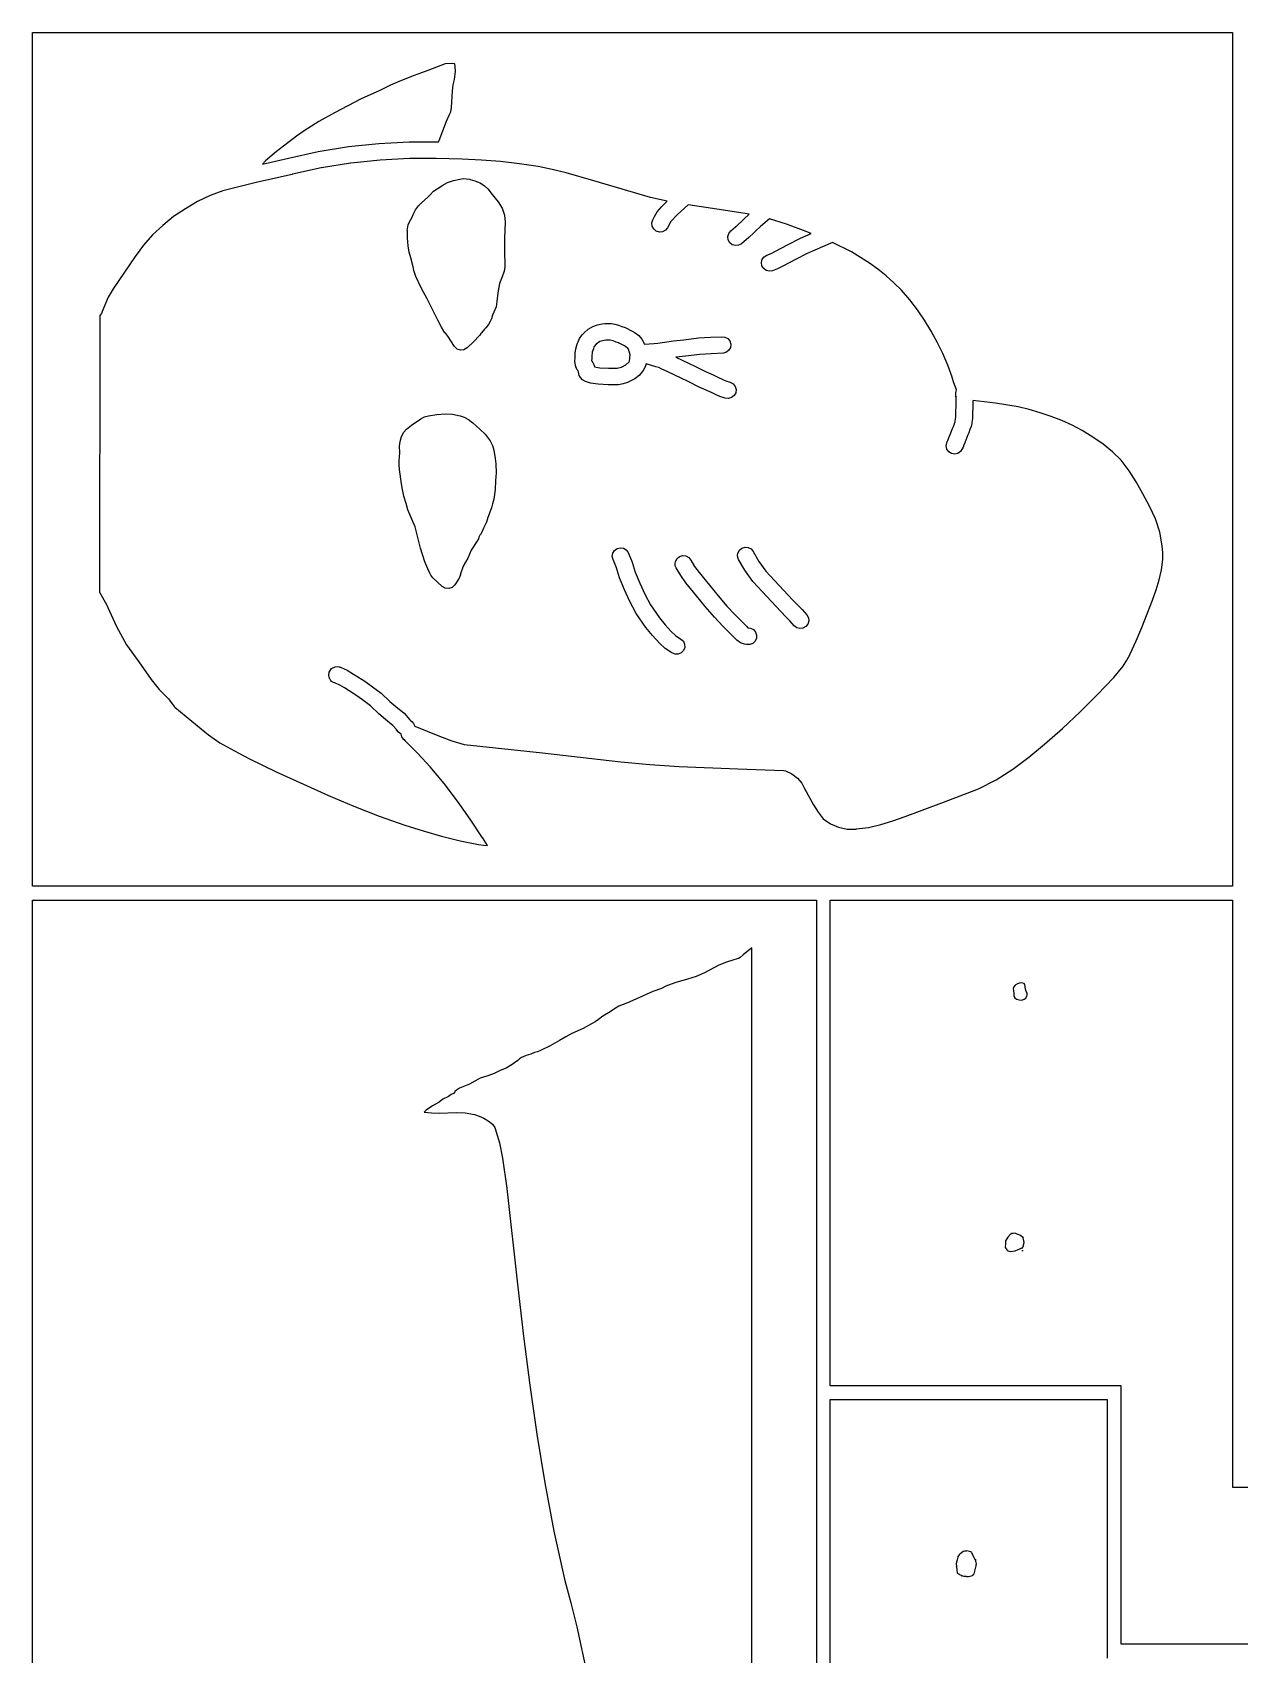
# Model space of a CAD drawing. Extents: x 2 to 598, y 728 to 3498.
# Drawn here: x 2 to 350, y 2220 to 2687.4 of the extents above; entities that cross this region are included whole.
import ezdxf

# ---------------------------------------------------------------- set-up
doc = ezdxf.new("R2010")
doc.units = 0

msp = doc.modelspace()

# ---------------------------------------------------------------- linework, layer by layer
at = {"layer": 'Calque 1'}
for p, q in [((120.96101, 2678.36201), (116.0176, 2676.46859)), ((123.09631, 2678.46691), (120.96101, 2678.36201)), ((123.70611, 2678.33512), (123.09631, 2678.46691)), ((123.77531, 2678.222519), (123.70611, 2678.33512)), ((108.8403, 2673.72973), (107.242, 2673.08893)), ((112.0608, 2675.03817), (108.8403, 2673.72973)), ((114.1196, 2675.79782), (112.0608, 2675.03817)), ((116.0176, 2676.46859), (114.1196, 2675.79782)), ((123.305455, 2672.324806), (123.65131, 2673.86357)), ((123.65131, 2673.86357), (123.928773, 2676.11742)), ((123.91381, 2677.576), (123.77531, 2678.222519)), ((123.928773, 2676.11742), (123.91381, 2677.576)), ((102.1079, 2670.70976), (96.75061, 2668.24376)), ((103.6861, 2671.44615), (102.1079, 2670.70976)), ((105.193, 2672.18408), (103.6861, 2671.44615)), ((107.242, 2673.08893), (105.193, 2672.18408)), ((122.77281, 2665.75761), (123.111823, 2670.622833)), ((123.111823, 2670.622833), (123.305455, 2672.324806)), ((89.04051, 2664.28947), (84.560747, 2661.773231)), ((96.75061, 2668.24376), (89.04051, 2664.28947)), ((122.206298, 2663.738436), (122.61261, 2664.49619)), ((122.61261, 2664.49619), (122.77281, 2665.75761)), ((84.560747, 2661.773231), (80.29841, 2659.07223)), ((119.20921, 2656.22795), (121.40961, 2661.84)), ((121.40961, 2661.84), (122.206298, 2663.738436)), ((74.79851, 2654.93862), (72.37221, 2653.13304)), ((78.16781, 2657.54622), (74.79851, 2654.93862)), ((80.29841, 2659.07223), (78.16781, 2657.54622)), ((93.091925, 2654.497803), (101.854384, 2655.425569)), ((101.854384, 2655.425569), (110.6532, 2655.87924)), ((110.6532, 2655.87924), (110.6712, 2655.87924)), ((110.6712, 2655.87924), (119.06091, 2655.86674)), ((119.06091, 2655.86674), (119.20921, 2656.22795)), ((68.3673, 2649.5), (75.8154, 2651.22341)), ((69.21071, 2650.42881), (68.36731, 2649.49968)), ((72.37221, 2653.13304), (69.21071, 2650.42881)), ((75.7804, 2651.21441), (84.391903, 2653.094547)), ((75.8154, 2651.22341), (75.7804, 2651.21441)), ((84.391903, 2653.094547), (93.091925, 2654.497803)), ((102.2109, 2650.62379), (93.7767, 2649.73082)), ((102.2809, 2650.62979), (102.2109, 2650.62379)), ((110.7486, 2651.06644), (102.2809, 2650.62979)), ((110.7826, 2651.06844), (110.7486, 2651.06644)), ((110.8126, 2651.06844), (110.7826, 2651.06844)), ((118.355838, 2651.09304), (110.8126, 2651.06844)), ((125.899, 2650.91496), (118.355838, 2651.09304)), ((131.420908, 2650.637761), (125.899, 2650.91496)), ((136.914888, 2650.210253), (131.420908, 2650.637761)), ((76.8483, 2646.51751), (66.842838, 2644.223176)), ((68.36731, 2649.49968), (68.3673, 2649.5)), ((76.9203, 2646.53401), (76.8483, 2646.51751)), ((76.9563, 2646.54301), (76.9203, 2646.53401)), ((76.9833, 2646.54901), (76.9563, 2646.54301)), ((85.2697, 2648.35821), (76.9833, 2646.54901)), ((85.3417, 2648.37151), (85.2697, 2648.35821)), ((93.7117, 2649.72182), (85.3417, 2648.37151)), ((93.7767, 2649.73082), (93.7117, 2649.72182)), ((142.369323, 2649.589915), (136.914888, 2650.210253)), ((147.7726, 2648.73423), (142.369323, 2649.589915)), ((151.818319, 2647.898593), (147.7726, 2648.73423)), ((155.847331, 2646.918272), (151.818319, 2647.898593)), ((163.889625, 2644.657159), (155.847331, 2646.918272)), ((56.9306, 2641.80978), (53.196798, 2640.434337)), ((66.842838, 2644.223176), (56.9306, 2641.80978)), ((116.561071, 2640.558357), (117.66461, 2641.6653)), ((117.66461, 2641.6653), (117.665, 2641.66)), ((117.665, 2641.66), (118.63865, 2642.358385)), ((118.63865, 2642.358385), (119.1248, 2642.62738)), ((119.1248, 2642.62738), (120.0824, 2643.34828)), ((120.0824, 2643.34828), (121.671763, 2644.141294)), ((121.671763, 2644.141294), (123.4238, 2644.71149)), ((123.4238, 2644.71149), (125.21895, 2645.16886)), ((125.21895, 2645.16886), (126.145962, 2645.280343)), ((126.145962, 2645.280343), (127.1569, 2645.25876)), ((127.1569, 2645.25876), (128.080262, 2645.085019)), ((128.080262, 2645.085019), (128.191, 2645.00658)), ((128.191, 2645.00658), (129.545362, 2644.656564)), ((129.545362, 2644.656564), (131.0357, 2644.05211)), ((131.0357, 2644.05211), (132.297841, 2643.229059)), ((132.297841, 2643.229059), (133.25835, 2642.319736)), ((133.25835, 2642.319736), (134.5549, 2640.735)), ((171.968256, 2642.218046), (163.889625, 2644.657159)), ((180.152, 2639.86809), (171.968256, 2642.218046)), ((46.08657, 2636.631042), (42.7072, 2634.33014)), ((49.582612, 2638.686933), (46.08657, 2636.631042)), ((53.196798, 2640.434337), (49.582612, 2638.686933)), ((111.75445, 2634.94958), (112.438, 2636.25323)), ((112.438, 2636.25323), (113.339984, 2637.443248)), ((113.339984, 2637.443248), (114.28095, 2638.397231)), ((114.28095, 2638.397231), (115.9355, 2639.83957)), ((115.9355, 2639.83957), (116.561071, 2640.558357)), ((134.5549, 2640.735), (136.2493, 2638.641431)), ((136.2493, 2638.641431), (137.4199, 2636.72955)), ((137.4199, 2636.72955), (138.083388, 2634.749219)), ((180.18, 2639.86109), (180.152, 2639.86809)), ((185.0225, 2638.81207), (180.18, 2639.86109)), ((182.1426, 2635.69082), (183.494462, 2637.303323)), ((183.494462, 2637.303323), (185.0225, 2638.81207)), ((190.0584, 2636.88453), (187.8752, 2634.841265)), ((191.046, 2637.72531), (190.0584, 2636.88453)), ((199.313412, 2636.510873), (191.046, 2637.72531)), ((207.4537, 2635.24896), (199.313412, 2636.510873)), ((39.563973, 2631.822601), (36.650087, 2629.066825)), ((42.7072, 2634.32814), (39.563973, 2631.822601)), ((42.7072, 2634.33014), (42.7072, 2634.32814)), ((110.109, 2630.8613), (110.349484, 2631.96381)), ((110.349484, 2631.96381), (110.7083, 2632.869549)), ((110.7083, 2632.869549), (111.451, 2634.2084)), ((111.451, 2634.2084), (111.75445, 2634.94958)), ((138.083388, 2634.749219), (138.2896, 2632.73807)), ((138.2896, 2632.73807), (138.1102, 2628.023459)), ((180.609562, 2632.537546), (180.8889, 2633.43151)), ((180.6936, 2631.60474), (180.609562, 2632.537546)), ((181.12785, 2630.77515), (180.6936, 2631.60474)), ((180.8889, 2633.43151), (181.364738, 2634.39549)), ((181.364738, 2634.39549), (182.1426, 2635.69082)), ((186.0421, 2632.89148), (185.1027, 2631.13243)), ((187.8752, 2634.841265), (186.0421, 2632.89148)), ((203.3024, 2630.2081), (205.3633, 2631.94442)), ((205.3633, 2631.94442), (206.5291, 2633.0007)), ((206.5291, 2633.0007), (206.6645, 2633.19655)), ((206.6645, 2633.19655), (207.0686, 2633.61203)), ((207.0686, 2633.61203), (208.6422, 2635.0135)), ((207.4857, 2635.24396), (207.4537, 2635.24896)), ((208.6422, 2635.0135), (207.4857, 2635.24396)), ((214.4687, 2633.66149), (211.8834, 2631.47455)), ((219.398675, 2632.133541), (214.4687, 2633.66149)), ((224.2805, 2630.34127), (219.398675, 2632.133541)), ((36.650087, 2629.066825), (34.001233, 2626.072631)), ((110.06919, 2630.41421), (110.0733, 2630.4158)), ((110.07919, 2630.12069), (110.06919, 2630.41421)), ((110.073, 2630.42), (110.109, 2630.8613)), ((110.0733, 2630.4158), (110.073, 2630.42)), ((110.09319, 2629.41015), (110.07919, 2630.12069)), ((110.14319, 2628.26706), (110.09319, 2629.41015)), ((110.31109, 2625.95867), (110.14319, 2628.26706)), ((138.1102, 2628.023459), (138.049863, 2624.612525)), ((181.8465, 2630.17485), (181.12785, 2630.77515)), ((182.756906, 2629.893095), (181.8465, 2630.17485)), ((183.6729, 2629.979311), (182.756906, 2629.893095)), ((184.489744, 2630.402692), (183.6729, 2629.979311)), ((185.1027, 2631.13243), (184.489744, 2630.402692)), ((202.4586, 2628.57719), (202.718388, 2629.476529)), ((202.5627, 2627.646444), (202.4586, 2628.57719)), ((203.0151, 2626.82639), (202.5627, 2627.646444)), ((202.718388, 2629.476529), (203.3024, 2630.2081)), ((208.5419, 2628.34774), (206.3968, 2626.53908)), ((209.9661, 2629.64431), (208.5419, 2628.34774)), ((210.4095, 2630.15902), (209.9661, 2629.64431)), ((211.8834, 2631.47455), (210.4095, 2630.16402)), ((210.4095, 2630.16402), (210.4095, 2630.15902)), ((219.696825, 2626.254594), (223.3772, 2628.09077)), ((223.3772, 2628.09077), (226.4892, 2629.42867)), ((226.4892, 2629.42867), (224.2805, 2630.34127)), ((232.6015, 2626.88878), (229.7794, 2625.61186)), ((238.080148, 2624.168084), (232.6015, 2626.88878)), ((31.6261, 2622.81254), (25.2942, 2613.56454)), ((31.6531, 2622.85184), (31.6261, 2622.81254)), ((34.001233, 2626.072631), (31.6531, 2622.85184)), ((110.637415, 2624.083081), (110.31109, 2625.95867)), ((111.04129, 2622.48758), (110.637415, 2624.083081)), ((111.73579, 2619.91564), (111.04129, 2622.48758)), ((138.049863, 2624.612525), (138.1888, 2620.03707)), ((203.761544, 2626.233952), (203.0151, 2626.82639)), ((204.646475, 2625.982423), (203.761544, 2626.233952)), ((205.561144, 2626.081049), (204.646475, 2625.982423)), ((206.3968, 2626.53908), (205.561144, 2626.081049)), ((212.391638, 2622.03264), (212.931958, 2622.777189)), ((212.931958, 2622.777189), (213.7448, 2623.27453)), ((213.7448, 2623.27453), (214.920075, 2623.702076)), ((214.920075, 2623.702076), (216.2407, 2624.3897)), ((216.2407, 2624.3897), (219.696825, 2626.254594)), ((225.3441, 2623.71275), (221.964362, 2622.020306)), ((229.7794, 2625.61186), (225.3441, 2623.71275)), ((243.277838, 2620.97329), (238.080148, 2624.168084)), ((111.95029, 2618.81906), (111.73579, 2619.91564)), ((112.50889, 2617.05689), (111.95029, 2618.81906)), ((137.9066, 2618.33693), (137.4142, 2616.96181)), ((138.120937, 2619.006737), (137.9066, 2618.33693)), ((138.1888, 2620.03707), (138.120937, 2619.006737)), ((212.169898, 2621.139831), (212.391638, 2622.03264)), ((212.3128, 2620.19771), (212.169898, 2621.139831)), ((212.81018, 2619.384736), (212.3128, 2620.19771)), ((213.554863, 2618.844374), (212.81018, 2619.384736)), ((214.447839, 2618.622692), (213.554863, 2618.844374)), ((215.3901, 2618.76576), (214.447839, 2618.622692)), ((216.836388, 2619.316333), (215.3901, 2618.76576)), ((218.4737, 2620.14088), (216.836388, 2619.316333)), ((221.964362, 2622.020306), (218.4737, 2620.14088)), ((245.746241, 2619.195807), (243.277838, 2620.97329)), ((248.114308, 2617.297041), (245.746241, 2619.195807)), ((25.2942, 2613.56454), (23.793, 2611.08924)), ((114.129577, 2613.670724), (112.50889, 2617.05689)), ((115.76969, 2610.63609), (114.129577, 2613.670724)), ((136.257513, 2612.94422), (135.9559, 2610.76684)), ((136.6855, 2615.02962), (136.257513, 2612.94422)), ((137.4142, 2616.96181), (136.6855, 2615.02962)), ((250.372005, 2615.276072), (248.114308, 2617.297041)), ((252.5093, 2613.13198), (250.372005, 2615.276072)), ((254.893926, 2610.382767), (252.5093, 2613.13198)), ((23.793, 2611.08924), (22.093925, 2606.980509)), ((118.0946, 2606.03224), (115.76969, 2610.63609)), ((135.6589, 2608.33753), (135.063363, 2606.792572)), ((135.9049, 2609.86457), (135.6589, 2608.33753)), ((135.9559, 2610.76684), (135.9049, 2609.86457)), ((257.118078, 2607.499672), (254.893926, 2610.382767)), ((21.3931, 2605.80274), (21.3686, 2526.17)), ((21.881541, 2606.466912), (21.3931, 2605.80274)), ((22.093925, 2606.980509), (21.881541, 2606.466912)), ((118.9334, 2604.285087), (118.0946, 2606.03224)), ((119.9198, 2602.449), (118.9334, 2604.285087)), ((134.003889, 2604.150251), (133.505, 2603.27272)), ((134.308913, 2604.91353), (134.003889, 2604.150251)), ((134.6269, 2605.97333), (134.308913, 2604.91353)), ((135.063363, 2606.792572), (134.6269, 2605.97333)), ((166.2817, 2603.45453), (167.0465, 2603.49433)), ((167.0465, 2603.49433), (168.901462, 2603.499631)), ((168.901462, 2603.499631), (169.912845, 2603.365465)), ((259.182354, 2604.494541), (257.118078, 2607.499672)), ((261.08735, 2601.379217), (259.182354, 2604.494541)), ((120.635, 2601.28628), (119.9198, 2602.449)), ((120.9244, 2600.89147), (120.635, 2601.28628)), ((121.1993, 2600.62069), (120.9244, 2600.89147)), ((121.7125, 2599.90755), (121.1993, 2600.62069)), ((123.6736, 2596.91652), (121.7125, 2599.90755)), ((130.9672, 2600.19332), (129.101512, 2598.154389)), ((131.2892, 2600.64601), (130.9672, 2600.19332)), ((131.4535, 2600.82946), (131.2892, 2600.64601)), ((132.301, 2601.925), (131.4535, 2600.82946)), ((132.6813, 2602.28467), (132.301, 2601.925)), ((133.505, 2603.27272), (132.6813, 2602.28467)), ((159.2976, 2598.25175), (159.6981, 2599.17831)), ((159.6981, 2599.17831), (160.455387, 2600.27991)), ((160.455387, 2600.27991), (161.1202, 2600.97096)), ((161.1202, 2600.97096), (162.250066, 2601.924343)), ((162.250066, 2601.924343), (163.509475, 2602.658781)), ((163.509475, 2602.658781), (164.864622, 2603.170201)), ((164.864622, 2603.170201), (166.2817, 2603.45453)), ((169.912845, 2603.365465), (170.9878, 2603.07834)), ((170.9878, 2603.07834), (171.9371, 2602.72125)), ((171.9371, 2602.72125), (172.8497, 2602.40913)), ((172.8497, 2602.40913), (172.85, 2602.41)), ((172.85, 2602.41), (174.9197, 2601.37026)), ((174.9197, 2601.37026), (175.775925, 2600.875393)), ((175.775925, 2600.875393), (176.8183, 2600.0458)), ((176.8183, 2600.0458), (177.7288, 2598.98902)), ((177.7288, 2598.98902), (178.4693, 2597.55344)), ((186.7722, 2598.58072), (189.7586, 2598.88355)), ((189.7586, 2598.88355), (194.0157, 2599.40186)), ((194.0157, 2599.40186), (197.491725, 2599.561891)), ((197.491725, 2599.561891), (200.685, 2599.74137)), ((200.685, 2599.74137), (201.633811, 2599.650659)), ((201.633811, 2599.650659), (202.445963, 2599.218159)), ((202.445963, 2599.218159), (203.036658, 2598.512672)), ((262.833665, 2598.165545), (261.08735, 2601.379217)), ((124.437936, 2596.178338), (123.6736, 2596.91652)), ((125.401612, 2595.849404), (124.437936, 2596.178338)), ((126.415183, 2595.947188), (125.401612, 2595.849404)), ((127.3292, 2596.48916), (126.415183, 2595.947188)), ((129.101512, 2598.154389), (127.3292, 2596.48916)), ((158.456, 2593.79), (158.51, 2594.16155)), ((158.4962, 2595.003885), (158.6336, 2596.28856)), ((158.51, 2594.21685), (158.4962, 2595.003885)), ((158.51, 2594.16155), (158.51, 2594.21685)), ((158.6336, 2596.28856), (158.954588, 2597.346889)), ((158.954588, 2597.346889), (159.1762, 2597.84661)), ((159.1762, 2597.84661), (159.2976, 2598.25175)), ((163.3346, 2595.30419), (163.3106, 2594.08514)), ((163.7082, 2596.25504), (163.3346, 2595.30419)), ((163.8839, 2596.82193), (163.7082, 2596.25504)), ((163.9389, 2596.92321), (163.8839, 2596.82193)), ((164.5285, 2597.58519), (163.9389, 2596.92321)), ((165.56805, 2598.336533), (164.5285, 2597.58519)), ((166.8452, 2598.68331), (165.56805, 2598.336533)), ((167.3077, 2598.69781), (166.8452, 2598.68331)), ((168.507312, 2598.740586), (167.3077, 2598.69781)), ((169.4367, 2598.53245), (168.507312, 2598.740586)), ((170.3204, 2598.1981), (169.4367, 2598.53245)), ((170.9596, 2597.98623), (170.3204, 2598.1981)), ((172.6396, 2597.1377), (170.9596, 2597.98623)), ((170.9601, 2597.98626), (171.0281, 2597.96506)), ((171.0281, 2597.96506), (170.9601, 2597.98626)), ((170.9601, 2597.98626), (170.9601, 2597.98626)), ((172.6401, 2597.13773), (172.5901, 2597.16873)), ((172.5901, 2597.16873), (172.6401, 2597.13773)), ((173.210462, 2596.760916), (172.6396, 2597.1377)), ((172.6401, 2597.13773), (172.6401, 2597.13773)), ((173.4892, 2596.58373), (173.210462, 2596.760916)), ((173.8556, 2596.15016), (173.4892, 2596.58373)), ((174.115, 2595.174), (173.8556, 2596.15016)), ((174.2752, 2594.46965), (174.115, 2595.174)), ((174.1171, 2592.68267), (174.2752, 2594.46965)), ((178.4693, 2597.55344), (181.095, 2597.79322)), ((181.095, 2597.79322), (182.3115, 2597.87482)), ((182.3115, 2597.87482), (186.7722, 2598.58072)), ((194.3846, 2594.61559), (190.3131, 2594.11588)), ((197.64435, 2594.75571), (194.3846, 2594.61559)), ((201.1822, 2594.96699), (197.64435, 2594.75571)), ((202.092009, 2595.251272), (201.1822, 2594.96699)), ((202.79765, 2595.841925), (202.092009, 2595.251272)), ((203.230291, 2596.654113), (202.79765, 2595.841925)), ((203.036658, 2598.512672), (203.3211, 2597.603)), ((203.3211, 2597.603), (203.230291, 2596.654113)), ((264.421897, 2594.865369), (262.833665, 2598.165545)), ((265.852643, 2591.490533), (264.421897, 2594.865369)), ((158.6927, 2591.03622), (158.4096, 2592.55344)), ((158.4096, 2592.55344), (158.4141, 2592.553)), ((158.4141, 2592.553), (158.4561, 2593.78548)), ((158.4561, 2593.78548), (158.456, 2593.79)), ((158.62825, 2591.063553), (158.623406, 2591.170108)), ((158.623406, 2591.170108), (158.6927, 2591.03622)), ((159.0576, 2590.23833), (158.62825, 2591.063553)), ((159.3532, 2589.85748), (159.0576, 2590.23833)), ((159.3952, 2589.54949), (159.3532, 2589.85748)), ((159.617425, 2588.580164), (159.3952, 2589.54949)), ((163.2138, 2592.87236), (163.2388, 2592.67702)), ((163.2146, 2592.87229), (163.2138, 2592.87236)), ((163.2356, 2593.32394), (163.2146, 2592.87229)), ((163.2486, 2593.35444), (163.2356, 2593.32394)), ((163.2388, 2592.67702), (163.5364, 2592.30185)), ((163.2956, 2593.70481), (163.2486, 2593.35444)), ((163.3106, 2594.08514), (163.2956, 2593.70481)), ((163.5364, 2592.30185), (163.849262, 2591.776049)), ((163.849262, 2591.776049), (164.0191, 2591.18823)), ((164.0191, 2591.18823), (164.0371, 2591.04612)), ((164.0371, 2591.04612), (165.6091, 2590.79083)), ((165.6091, 2590.79083), (168.0735, 2590.65751)), ((168.0735, 2590.65751), (170.5716, 2590.67711)), ((170.5716, 2590.67711), (171.77465, 2590.972739)), ((171.77465, 2590.972739), (173.0758, 2591.67447)), ((173.0758, 2591.67447), (173.9946, 2592.4708)), ((173.9946, 2592.4708), (174.1171, 2592.68267)), ((178.0772, 2589.955), (176.903, 2588.561995)), ((178.6477, 2591.09136), (178.0772, 2589.955)), ((178.8958, 2591.95384), (178.6477, 2591.09136)), ((181.692, 2591.08), (178.8958, 2591.95384)), ((181.6923, 2591.07735), (181.692, 2591.08)), ((182.607, 2590.82), (181.6923, 2591.07735)), ((183.2876, 2590.52407), (182.6066, 2590.82586)), ((182.6066, 2590.82586), (182.607, 2590.82)), ((185.1387, 2589.6497), (183.2876, 2590.52407)), ((189.0516, 2587.75783), (185.1387, 2589.6497)), ((190.3131, 2594.11588), (187.5199, 2593.83321)), ((187.5199, 2593.83321), (191.1145, 2592.09481)), ((191.1145, 2592.09481), (193.117, 2591.14758)), ((193.117, 2591.14758), (196.2393, 2589.60866)), ((196.2393, 2589.60866), (198.2526, 2588.71776)), ((267.1265, 2588.05288), (265.852643, 2591.490533)), ((159.960119, 2587.980294), (159.617425, 2588.580164)), ((160.6168, 2587.32172), (159.960119, 2587.980294)), ((161.451413, 2586.804143), (160.6168, 2587.32172)), ((162.0611, 2586.60134), (161.451413, 2586.804143)), ((162.8513, 2586.38994), (162.0611, 2586.60134)), ((165.109, 2586.01684), (162.8513, 2586.38994)), ((167.9621, 2585.85924), (165.109, 2586.01684)), ((170.9624, 2585.89424), (167.9621, 2585.85924)), ((172.3052, 2586.115551), (170.9624, 2585.89424)), ((173.53565, 2586.51429), (172.3052, 2586.115551)), ((175.6748, 2587.64248), (173.53565, 2586.51429)), ((176.903, 2588.561995), (175.6748, 2587.64248)), ((191.0086, 2586.8323), (189.0516, 2587.75783)), ((194.2353, 2585.24425), (191.0086, 2586.8323)), ((196.2476, 2584.35335), (194.2353, 2585.24425)), ((198.2526, 2588.71776), (199.5507, 2588.08937)), ((199.5507, 2588.08937), (201.0602, 2587.40259)), ((201.0602, 2587.40259), (201.06, 2587.4)), ((201.06, 2587.4), (201.8941, 2587.01036)), ((201.8941, 2587.01036), (203.189, 2586.60625)), ((203.189, 2586.60625), (204.023502, 2586.145928)), ((204.023502, 2586.145928), (204.596788, 2585.42635)), ((204.596788, 2585.42635), (204.85843, 2584.544322)), ((267.1385, 2588.01928), (267.1265, 2588.05288)), ((267.6638, 2586.3992), (267.1385, 2588.01928)), ((268.4237, 2584.4727), (267.6638, 2586.3992)), ((197.4785, 2583.75655), (196.2476, 2584.35335)), ((197.5305, 2583.73255), (197.4785, 2583.75655)), ((199.0689, 2583.03235), (197.5305, 2583.73255)), ((200.212, 2582.51455), (199.0689, 2583.03235)), ((201.7478, 2582.02775), (200.212, 2582.51455)), ((202.695608, 2581.927066), (201.7478, 2582.02775)), ((203.577837, 2582.18865), (202.695608, 2581.927066)), ((204.297598, 2582.762009), (203.577837, 2582.18865)), ((204.758, 2583.59665), (204.297598, 2582.762009)), ((204.85843, 2584.544322), (204.758, 2583.59665)), ((268.178825, 2582.5194), (268.204, 2583.6851)), ((268.247341, 2582.386625), (268.178825, 2582.5194)), ((268.204, 2583.68), (268.4237, 2584.4727)), ((268.204, 2583.6851), (268.204, 2583.68)), ((268.254, 2582.5606), (268.247341, 2582.386625)), ((268.307, 2582.14), (268.254, 2582.5606)), ((268.279, 2580.9088), (268.331, 2581.8338)), ((268.289, 2579.2681), (268.279, 2580.9088)), ((268.331, 2581.8338), (268.307, 2582.1403)), ((268.307, 2582.1403), (268.307, 2582.14)), ((273.1191, 2581.3723), (273.0771, 2580.7982)), ((273.0771, 2580.7982), (273.0871, 2579.1487)), ((279.6547, 2580.6075), (273.1191, 2581.3723)), ((286.176155, 2579.509297), (279.6547, 2580.6075)), ((111.323, 2574.225), (113.9301, 2576.0807)), ((113.9301, 2576.0807), (115.050475, 2576.620525)), ((115.050475, 2576.620525), (116.189218, 2576.96685)), ((116.189218, 2576.96685), (118.56961, 2577.3457)), ((118.56961, 2577.3457), (120.952048, 2577.540212)), ((120.952048, 2577.540212), (123.09441, 2577.4447)), ((123.09441, 2577.4447), (125.27881, 2576.946)), ((125.27881, 2576.946), (126.456773, 2576.574062)), ((126.456773, 2576.574062), (127.70711, 2575.9166)), ((127.70711, 2575.9166), (128.95871, 2574.8748)), ((268.0009, 2575.1849), (268.0549, 2575.4743)), ((268.0549, 2575.4743), (268.1139, 2575.8619)), ((268.1139, 2575.8619), (268.114, 2575.86)), ((268.114, 2575.86), (268.15, 2576.0584)), ((268.15, 2576.06), (268.171, 2576.4894)), ((268.15, 2576.0584), (268.15, 2576.06)), ((268.171, 2576.4894), (268.194, 2577.4005)), ((268.194, 2577.4005), (268.249, 2578.7399)), ((268.249, 2578.7399), (268.289, 2579.1596)), ((268.28525, 2579.121562), (268.289, 2579.2681)), ((268.289, 2579.1596), (268.28525, 2579.121562)), ((272.91, 2575.45), (272.852, 2575.1006)), ((272.9101, 2575.4487), (272.91, 2575.45)), ((272.9671, 2576.3044), (272.9101, 2575.4487)), ((272.9931, 2577.3069), (272.9671, 2576.3044)), ((273.0361, 2578.3854), (272.9931, 2577.3069)), ((273.0581, 2578.6107), (273.0361, 2578.3854)), ((273.0871, 2579.1487), (273.0581, 2578.6107)), ((289.39055, 2578.748975), (286.176155, 2579.509297)), ((292.561437, 2577.843025), (289.39055, 2578.748975)), ((295.679351, 2576.787834), (292.561437, 2577.843025)), ((298.734827, 2575.579791), (295.679351, 2576.787834)), ((301.718398, 2574.215283), (298.734827, 2575.579791)), ((107.976703, 2569.508981), (108.3692, 2570.9766)), ((108.3692, 2570.9766), (109.038688, 2572.225777)), ((109.038688, 2572.225777), (109.856525, 2573.131837)), ((109.856525, 2573.131837), (111.323, 2574.225)), ((128.95871, 2574.8748), (131.11301, 2573.0238)), ((131.11301, 2573.0238), (132.482098, 2571.65055)), ((132.482098, 2571.65055), (133.94291, 2569.7403)), ((265.991, 2570.138), (266.3108, 2570.8641)), ((266.3108, 2570.8641), (266.3898, 2571.0708)), ((266.3898, 2571.0708), (266.5479, 2571.5762)), ((266.5479, 2571.5762), (266.9577, 2572.5565)), ((266.9577, 2572.5565), (267.2652, 2573.3249)), ((267.265, 2573.33), (267.4882, 2573.8365)), ((267.2652, 2573.3249), (267.265, 2573.33)), ((267.4882, 2573.8365), (267.8035, 2574.6793)), ((267.8035, 2574.6793), (267.804, 2574.68)), ((267.804, 2574.68), (268.0009, 2575.1849)), ((271.6839, 2571.4558), (271.3898, 2570.7199)), ((271.9438, 2572.0537), (271.6839, 2571.4558)), ((272.2828, 2572.9565), (271.9438, 2572.0537)), ((272.6321, 2573.9053), (272.2828, 2572.9565)), ((272.797, 2574.7383), (272.6321, 2573.9053)), ((272.852, 2575.1), (272.797, 2574.7383)), ((272.852, 2575.1006), (272.852, 2575.1)), ((304.6206, 2572.6907), (301.718398, 2574.215283)), ((307.721563, 2570.832997), (304.6206, 2572.6907)), ((310.6627, 2568.8111), (307.721563, 2570.832997)), ((107.7589, 2563.9693), (107.8716, 2566.2291)), ((107.853625, 2568.1896), (107.976703, 2569.508981)), ((107.8716, 2566.2291), (107.853625, 2568.1896)), ((133.94291, 2569.7403), (134.608874, 2568.346381)), ((134.608874, 2568.346381), (135.003798, 2566.9954)), ((135.003798, 2566.9954), (135.37071, 2564.6165)), ((265.419845, 2568.246642), (265.5802, 2569.1861)), ((265.625087, 2567.349737), (265.419845, 2568.246642)), ((265.5802, 2569.1861), (265.74305, 2569.55435)), ((266.151686, 2566.595239), (265.625087, 2567.349737)), ((265.74305, 2569.55435), (265.7658, 2569.5794)), ((265.7658, 2569.5794), (265.803925, 2569.66905)), ((265.803925, 2569.66905), (265.8638, 2569.7944)), ((265.8638, 2569.7944), (265.991, 2570.138)), ((266.9554, 2566.083), (266.151686, 2566.595239)), ((267.894928, 2565.92268), (266.9554, 2566.083)), ((268.791875, 2566.128012), (267.894928, 2565.92268)), ((269.546359, 2566.654739), (268.791875, 2566.128012)), ((270.0585, 2567.4586), (269.546359, 2566.654739)), ((269.989925, 2567.28375), (270.0585, 2567.4586)), ((270.0685, 2567.4476), (269.989925, 2567.28375)), ((270.283, 2567.9147), (270.0685, 2567.4476)), ((270.39, 2568.169), (270.283, 2567.9147)), ((270.454, 2568.3654), (270.39, 2568.169)), ((270.7687, 2569.0895), (270.454, 2568.3754)), ((270.454, 2568.3754), (270.454, 2568.3654)), ((270.9232, 2569.5009), (270.7687, 2569.0895)), ((271.0632, 2569.9551), (270.9232, 2569.5009)), ((271.3898, 2570.7199), (271.0632, 2569.9551)), ((313.382212, 2566.587153), (310.6627, 2568.8111)), ((315.8183, 2564.1233), (313.382212, 2566.587153)), ((107.7485, 2562.7546), (107.7489, 2562.7549)), ((107.8065, 2561.5056), (107.7485, 2562.7546)), ((107.7489, 2562.7549), (107.7589, 2563.9693)), ((108.408, 2557.3043), (107.8065, 2561.5056)), ((135.37071, 2564.6165), (135.61251, 2563.1401)), ((135.61251, 2563.1401), (135.653485, 2560.493513)), ((318.138016, 2561.120358), (315.8183, 2564.1233)), ((108.658113, 2555.72075), (108.408, 2557.3043)), ((135.50501, 2558.2061), (135.420248, 2555.750225)), ((135.653485, 2560.493513), (135.50501, 2558.2061)), ((320.2239, 2557.874837), (318.138016, 2561.120358)), ((322.155059, 2554.451548), (320.2239, 2557.874837)), ((109.0658, 2553.7805), (108.658113, 2555.72075)), ((109.7784, 2551.6354), (109.0658, 2553.7805)), ((135.05491, 2552.9129), (134.59451, 2551.5899)), ((135.420248, 2555.750225), (135.05491, 2552.9129)), ((324.0106, 2550.9153), (322.155059, 2554.451548)), ((110.2652, 2549.864), (109.7784, 2551.6354)), ((111.377888, 2547.115776), (110.2652, 2549.864)), ((133.32741, 2547.6775), (132.89281, 2546.2962)), ((134.31231, 2550.4422), (133.32741, 2547.6775)), ((134.59451, 2551.5899), (134.31231, 2550.4422)), ((324.0276, 2550.8823), (324.0106, 2550.9153)), ((325.731878, 2547.216244), (324.0276, 2550.8823)), ((112.3039, 2544.92061), (111.377888, 2547.115776)), ((112.8801, 2542.63601), (112.3039, 2544.92061)), ((131.54141, 2543.40131), (131.134085, 2542.70606)), ((132.02001, 2544.53461), (131.54141, 2543.40131)), ((132.89281, 2546.2962), (132.02001, 2544.53461)), ((326.9822, 2543.392425), (325.731878, 2547.216244)), ((327.719372, 2539.472044), (326.9822, 2543.392425)), ((113.884788, 2538.837185), (112.8801, 2542.63601)), ((115.1549, 2534.89331), (113.884788, 2538.837185)), ((128.47141, 2538.22181), (127.48951, 2535.90871)), ((130.11981, 2540.72701), (128.47141, 2538.22181)), ((130.56061, 2541.52961), (130.11981, 2540.72701)), ((130.71571, 2541.98331), (130.56061, 2541.52961)), ((131.01851, 2542.57811), (130.71571, 2541.98331)), ((131.134085, 2542.70606), (131.01851, 2542.57811)), ((169.3184, 2537.35583), (169.808625, 2538.153555)), ((169.808625, 2538.153555), (170.5669, 2538.70303)), ((170.5669, 2538.70303), (171.494602, 2538.921861)), ((171.494602, 2538.921861), (172.402662, 2538.77308)), ((172.402662, 2538.77308), (173.188642, 2538.294599)), ((173.188642, 2538.294599), (173.7501, 2537.52433)), ((205.3951, 2537.38583), (205.827862, 2538.216155)), ((205.827862, 2538.216155), (206.5454, 2538.81773)), ((206.5454, 2538.81773), (207.455247, 2539.101435)), ((207.455247, 2539.101435), (208.37145, 2539.017142)), ((208.37145, 2539.017142), (209.189178, 2538.595444)), ((209.189178, 2538.595444), (209.8036, 2537.86693)), ((327.877029, 2537.494767), (327.719372, 2539.472044)), ((115.9719, 2532.85411), (115.1549, 2534.89331)), ((126.20951, 2533.65561), (125.34441, 2531.09461)), ((127.48951, 2535.90871), (126.20951, 2533.65561)), ((169.1711, 2536.43083), (169.3184, 2537.35583)), ((169.3886, 2535.52033), (169.1711, 2536.43083)), ((169.1711, 2536.43083), (169.1711, 2536.43083)), ((170.3684, 2533.13693), (169.3886, 2535.52033)), ((173.7501, 2537.52433), (174.8973, 2534.72603)), ((174.8973, 2534.72603), (175.7841, 2531.88953)), ((187.337388, 2533.755875), (187.2845, 2534.38)), ((187.2845, 2534.38), (187.2847, 2534.37923)), ((187.2847, 2534.37923), (187.285, 2534.38)), ((187.285, 2534.38), (187.3956, 2534.9965)), ((187.5501, 2533.1667), (187.337388, 2533.755875)), ((187.3956, 2534.9965), (187.84815, 2535.816375)), ((187.84815, 2535.816375), (188.58, 2536.4006)), ((188.58, 2536.4006), (189.496428, 2536.661947)), ((189.496428, 2536.661947), (190.41025, 2536.555325)), ((190.41025, 2536.555325), (191.217422, 2536.113866)), ((191.217422, 2536.113866), (191.8139, 2535.3707)), ((191.8139, 2535.3707), (192.901109, 2533.541886)), ((192.901109, 2533.541886), (194.194025, 2531.754988)), ((205.2991, 2536.76673), (205.3951, 2537.38583)), ((205.2997, 2536.7718), (205.2991, 2536.76673)), ((205.367825, 2536.149025), (205.2997, 2536.7718)), ((205.5948, 2535.5651), (205.367825, 2536.149025)), ((207.341, 2532.450425), (205.5948, 2535.5651)), ((209.8036, 2537.86693), (211.385787, 2535.003617)), ((211.385787, 2535.003617), (213.4158, 2532.22483)), ((327.510552, 2532.604406), (327.8842, 2535.5163)), ((327.8842, 2535.5163), (327.877029, 2537.494767)), ((116.55321, 2531.57931), (115.9719, 2532.85411)), ((116.834935, 2531.005572), (116.55321, 2531.57931)), ((117.40691, 2530.27861), (116.834935, 2531.005572)), ((120.09561, 2527.79301), (117.40691, 2530.27861)), ((124.98421, 2530.14781), (123.72691, 2528.23631)), ((125.425835, 2531.10511), (124.98421, 2530.14781)), ((125.34441, 2531.09461), (125.42746, 2531.232929)), ((125.42746, 2531.232929), (125.425835, 2531.10511)), ((171.281, 2530.22863), (170.3684, 2533.13693)), ((172.702875, 2526.786318), (171.281, 2530.22863)), ((175.7841, 2531.88953), (177.089612, 2528.74798)), ((177.089612, 2528.74798), (178.5617, 2525.58243)), ((188.89265, 2530.889083), (187.5501, 2533.1667)), ((190.380175, 2528.820013), (188.89265, 2530.889083)), ((193.448, 2525.0731), (190.380175, 2528.820013)), ((194.194025, 2531.754988), (197.1578, 2528.1194)), ((209.6731, 2529.2255), (207.341, 2532.450425)), ((211.09165, 2527.632425), (209.6731, 2529.2255)), ((213.4158, 2532.22483), (215.9206, 2529.52993)), ((215.9206, 2529.52993), (221.2541, 2523.82853)), ((325.946205, 2526.753619), (326.840137, 2529.6843)), ((326.840137, 2529.6843), (327.510552, 2532.604406)), ((21.3686, 2526.17), (23.35055, 2522.563475)), ((121.007518, 2527.265041), (120.09561, 2527.79301)), ((122.013823, 2527.17481), (121.007518, 2527.265041)), ((122.968846, 2527.504504), (122.013823, 2527.17481)), ((123.72691, 2528.23631), (122.968846, 2527.504504)), ((174.2638, 2523.44503), (172.702875, 2526.786318)), ((178.5617, 2525.58243), (180.1859, 2522.48443)), ((195.972175, 2521.975163), (193.448, 2525.0731)), ((197.1578, 2528.1194), (199.663875, 2525.043788)), ((199.663875, 2525.043788), (202.2019, 2522.0914)), ((212.3887, 2526.2846), (211.09165, 2527.632425)), ((217.7889, 2520.5128), (212.3887, 2526.2846)), ((324.902, 2523.81), (325.946205, 2526.753619)), ((23.35055, 2522.563475), (23.768, 2521.6715)), ((23.7675, 2521.67), (23.7671, 2521.67)), ((23.7671, 2521.67), (26.225137, 2516.192488)), ((23.768, 2521.67), (23.7675, 2521.67)), ((23.768, 2521.6715), (23.768, 2521.67)), ((176.0916, 2519.97913), (174.2638, 2523.44503)), ((178.8516, 2515.94373), (176.0916, 2519.97913)), ((180.1859, 2522.48443), (182.7274, 2518.77503)), ((198.6306, 2518.8833), (195.972175, 2521.975163)), ((202.2019, 2522.0914), (204.484, 2519.6807)), ((204.484, 2519.6807), (207.9251, 2516.2008)), ((219.2963, 2518.9475), (217.7889, 2520.5128)), ((221.2541, 2523.82853), (222.7408, 2522.28543)), ((222.7408, 2522.28543), (222.741, 2522.29)), ((222.741, 2522.29), (223.8877, 2521.1185)), ((223.8877, 2521.1185), (225.2179, 2519.5764)), ((225.2179, 2519.5764), (225.684794, 2518.745589)), ((321.830587, 2515.92415), (324.9017, 2523.8113)), ((324.9017, 2523.8113), (324.902, 2523.81)), ((26.225137, 2516.192488), (29.1265, 2510.972)), ((180.717263, 2513.604155), (178.8516, 2515.94373)), ((182.7274, 2518.77503), (184.364638, 2516.73193)), ((184.364638, 2516.73193), (186.1587, 2514.76803)), ((186.1587, 2514.76803), (187.3545, 2513.66423)), ((201.0113, 2516.3667), (198.6306, 2518.8833)), ((204.639, 2512.7013), (201.0113, 2516.3667)), ((207.9251, 2516.2008), (208.2646, 2515.8933)), ((208.2646, 2515.8933), (208.9674, 2515.7285)), ((208.9674, 2515.7285), (209.830669, 2515.324714)), ((209.830669, 2515.324714), (210.4506, 2514.644863)), ((220.3422, 2517.883), (219.2963, 2518.9475)), ((221.5814, 2516.4433), (220.3422, 2517.883)), ((222.334066, 2515.858656), (221.5814, 2516.4433)), ((223.221675, 2515.616425), (222.334066, 2515.858656)), ((224.135347, 2515.724706), (223.221675, 2515.616425)), ((224.9662, 2516.1916), (224.135347, 2515.724706)), ((225.550844, 2516.94428), (224.9662, 2516.1916)), ((225.793075, 2517.831912), (225.550844, 2516.94428)), ((225.684794, 2518.745589), (225.793075, 2517.831912)), ((320.218845, 2512.082641), (321.830587, 2515.92415)), ((29.1265, 2510.972), (32.63835, 2506.058663)), ((182.7516, 2511.38683), (180.717263, 2513.604155)), ((184.4353, 2509.85463), (182.7516, 2511.38683)), ((187.3545, 2513.66423), (188.9714, 2512.63073)), ((188.9714, 2512.63073), (189.654152, 2511.965866)), ((189.654152, 2511.965866), (190.016362, 2511.120167)), ((190.035017, 2510.20035), (189.6871, 2509.31313)), ((190.016362, 2511.120167), (190.035017, 2510.20035)), ((205.043088, 2512.267613), (204.639, 2512.7013)), ((206.0963, 2511.5478), (205.043088, 2512.267613)), ((207.320813, 2511.122838), (206.0963, 2511.5478)), ((207.8347, 2511.0647), (207.320813, 2511.122838)), ((208.786852, 2511.027467), (207.8347, 2511.0647)), ((209.649463, 2511.347113), (208.786852, 2511.027467)), ((210.329317, 2511.966852), (209.649463, 2511.347113)), ((210.7332, 2512.8299), (210.329317, 2511.966852)), ((210.4506, 2514.644863), (210.770381, 2513.78218)), ((210.770381, 2513.78218), (210.7332, 2512.8299)), ((318.4669, 2508.3502), (320.218845, 2512.082641)), ((32.63835, 2506.058663), (36.218, 2500.9333)), ((186.3695, 2508.59733), (184.4353, 2509.85463)), ((187.25672, 2508.249471), (186.3695, 2508.59733)), ((188.176537, 2508.268155), (187.25672, 2508.249471)), ((189.022236, 2508.630377), (188.176537, 2508.268155)), ((189.6871, 2509.31313), (189.022236, 2508.630377)), ((316.396488, 2504.821813), (317.505683, 2506.517755)), ((317.505683, 2506.517755), (318.4299, 2508.2732)), ((318.4299, 2508.2732), (318.4669, 2508.3502)), ((36.218, 2500.9333), (38.52735, 2498.053954)), ((87.4458, 2502.1708), (87.5683, 2503.0472)), ((87.5278, 2501.652), (87.4458, 2502.1708)), ((87.6332, 2501.3471), (87.5278, 2501.652)), ((87.5683, 2503.0472), (88.2597, 2504.087)), ((87.918087, 2500.80645), (87.6332, 2501.3471)), ((88.0673, 2500.6675), (87.918087, 2500.80645)), ((88.222337, 2500.41605), (88.0673, 2500.6675)), ((88.2597, 2504.087), (89.256, 2504.6099)), ((89.256, 2504.6099), (89.9635, 2504.6799)), ((89.9635, 2504.6799), (90.3805, 2504.6219)), ((90.3805, 2504.6219), (90.6296, 2504.5499)), ((90.6296, 2504.5499), (90.7335, 2504.5079)), ((90.7335, 2504.5079), (90.7725, 2504.4959)), ((90.7725, 2504.4959), (90.7825, 2504.4859)), ((90.7825, 2504.4859), (90.9769, 2504.4059)), ((90.9769, 2504.4059), (92.7121, 2503.6452)), ((92.7121, 2503.6452), (94.5963, 2502.512)), ((94.5963, 2502.512), (97.0178, 2501.0087)), ((97.0178, 2501.0087), (97.8643, 2500.5038)), ((308.988938, 2496.526156), (313.7543, 2501.5739)), ((313.7543, 2501.5739), (316.396488, 2504.821813)), ((313.7543, 2501.5739), (313.7543, 2501.5739)), ((38.52735, 2498.053954), (41.1955, 2495.36579)), ((89.0217, 2500.02), (88.222337, 2500.41605)), ((89.02169, 2500.0155), (89.0217, 2500.02)), ((89.14109, 2499.9755), (89.02169, 2500.0155)), ((89.32499, 2499.8965), (89.14109, 2499.9755)), ((90.59779, 2499.3328), (89.32499, 2499.8965)), ((91.91919, 2498.5251), (90.59779, 2499.3328)), ((94.61099, 2496.8529), (91.91919, 2498.5251)), ((95.25749, 2496.4704), (94.61099, 2496.8529)), ((97.10649, 2495.0586), (95.25749, 2496.4704)), ((97.8643, 2500.5038), (99.9954, 2498.89469)), ((99.9954, 2498.89469), (102.55699, 2496.99719)), ((102.55699, 2496.99719), (105.03389, 2494.63759)), ((304.056625, 2491.63295), (308.988938, 2496.526156)), ((41.1955, 2495.36579), (41.4854, 2495.04229)), ((41.4854, 2495.04229), (42.8419, 2493.16999)), ((42.8419, 2493.16999), (43.0745, 2493.00769)), ((43.0745, 2493.00769), (49.566088, 2487.568328)), ((99.43909, 2493.3439), (97.10649, 2495.0586)), ((101.85659, 2491.0361), (99.43909, 2493.3439)), ((105.03389, 2494.63759), (106.78419, 2493.15859)), ((106.78419, 2493.15859), (107.34169, 2492.73379)), ((107.34169, 2492.73379), (108.57679, 2491.72189)), ((108.57679, 2491.72189), (109.16539, 2491.22639)), ((298.973825, 2486.886744), (304.056625, 2491.63295)), ((49.566088, 2487.568328), (52.734073, 2485.003442)), ((103.77379, 2489.4165), (101.85659, 2491.0361)), ((104.36179, 2488.9674), (103.77379, 2489.4165)), ((105.51009, 2488.0254), (104.36179, 2488.9674)), ((105.89399, 2487.7107), (105.51009, 2488.0254)), ((107.02059, 2486.4555), (105.89399, 2487.7107)), ((109.16539, 2491.22639), (110.82729, 2489.38309)), ((110.82729, 2489.38309), (111.03969, 2489.10869)), ((111.03969, 2489.10869), (111.38539, 2488.83939)), ((111.38539, 2488.83939), (111.895003, 2488.263403)), ((111.895003, 2488.263403), (112.19619, 2487.55579)), ((112.19619, 2487.55579), (119.332785, 2484.609603)), ((293.757, 2482.28), (298.973825, 2486.886744)), ((52.734073, 2485.003442), (55.991, 2482.72559)), ((55.991, 2482.72559), (60.206437, 2480.36484)), ((106.99549, 2486.422387), (106.951237, 2486.521111)), ((106.951237, 2486.521111), (107.02059, 2486.4555)), ((107.51309, 2485.8126), (106.99549, 2486.422387)), ((108.25409, 2485.1873), (107.51309, 2485.8126)), ((108.47269, 2484.484), (108.25409, 2485.1873)), ((108.71199, 2484.1057), (108.47269, 2484.484)), ((109.09439, 2483.6846), (108.71199, 2484.1057)), ((109.338665, 2483.405925), (109.09439, 2483.6846)), ((109.36679, 2483.4114), (109.15439, 2483.6626)), ((109.15439, 2483.6626), (109.338665, 2483.405925)), ((113.080666, 2479.606225), (109.36679, 2483.4114)), ((119.332785, 2484.609603), (122.88326, 2483.324848)), ((122.88326, 2483.324848), (126.45219, 2482.27339)), ((126.45219, 2482.27339), (149.04979, 2479.868865)), ((289.273501, 2478.582085), (293.75719, 2482.28669)), ((293.75719, 2482.28669), (293.757, 2482.28)), ((60.206437, 2480.36484), (64.5688, 2478.09079)), ((64.5688, 2478.09079), (64.5788, 2478.09079)), ((64.5788, 2478.09079), (64.5888, 2478.1)), ((64.5888, 2478.1), (72.26585, 2474.400575)), ((116.648, 2475.8), (113.080666, 2479.606225)), ((149.04979, 2479.868865), (171.64379, 2477.25929)), ((284.625328, 2475.148878), (289.273501, 2478.582085)), ((72.26585, 2474.400575), (80.0995, 2470.8162)), ((116.648, 2475.7984), (116.648, 2475.8)), ((120.70885, 2470.97017), (116.648, 2475.7984)), ((171.64379, 2477.25929), (171.65379, 2477.25929)), ((171.65379, 2477.25929), (180.03504, 2476.468201)), ((180.03504, 2476.468201), (188.449815, 2475.900153)), ((188.449815, 2475.900153), (205.35249, 2475.21339)), ((205.35249, 2475.21339), (205.36749, 2475.21299)), ((205.36749, 2475.21299), (218.47409, 2474.74219)), ((218.47409, 2474.74219), (219.06069, 2474.64719)), ((219.06069, 2474.64719), (220.96739, 2473.804546)), ((220.96739, 2473.804546), (222.53629, 2472.56474)), ((279.784085, 2472.085401), (284.625328, 2475.148878)), ((80.0995, 2470.8162), (80.1095, 2470.81)), ((80.1095, 2470.81), (87.341475, 2467.55365)), ((124.5369, 2465.909787), (120.70885, 2470.97017)), ((222.53629, 2472.56474), (223.76769, 2471.041959)), ((223.76769, 2471.041959), (224.66189, 2469.35039)), ((224.66189, 2469.35039), (224.56689, 2469.55189)), ((224.56689, 2469.55189), (227.124527, 2464.853815)), ((264.196465, 2465.466215), (274.72119, 2469.48999)), ((274.72119, 2469.48999), (279.784085, 2472.085401)), ((87.341475, 2467.55365), (94.609075, 2464.4392)), ((94.609075, 2464.4392), (101.937538, 2461.54675)), ((128.2067, 2460.682661), (124.5369, 2465.909787)), ((227.124527, 2464.853815), (228.48722, 2462.728428)), ((253.58909, 2461.52929), (264.196465, 2465.466215)), ((101.937538, 2461.54675), (109.3521, 2458.9564)), ((109.3521, 2458.9564), (109.3621, 2458.9564)), ((109.3621, 2458.9564), (114.622689, 2457.317175)), ((131.7928, 2455.3542), (128.2067, 2460.682661)), ((228.48722, 2462.728428), (230.00429, 2460.82789)), ((230.00429, 2460.82789), (232.03457, 2459.36914)), ((232.03457, 2459.36914), (234.373877, 2458.37749)), ((243.054392, 2458.336243), (246.553452, 2459.160115)), ((246.553452, 2459.160115), (250.059582, 2460.258299)), ((250.059582, 2460.258299), (253.57909, 2461.52829)), ((253.57909, 2461.52829), (253.58909, 2461.52929)), ((114.622689, 2457.317175), (119.923679, 2455.831475)), ((119.923679, 2455.831475), (125.262655, 2454.512088)), ((125.262655, 2454.512088), (130.6372, 2453.3718)), ((133.2335, 2453.1651), (131.7338, 2455.4492)), ((131.7338, 2455.4492), (131.7928, 2455.3542)), ((234.373877, 2458.37749), (236.892342, 2457.873865)), ((236.892342, 2457.873865), (239.46009, 2457.87919)), ((239.46009, 2457.87919), (239.55609, 2457.88919)), ((239.55609, 2457.88919), (243.054392, 2458.336243)), ((130.6372, 2453.3718), (132.0327, 2453.1861)), ((132.0327, 2453.1861), (133.2335, 2453.1651)), ((206.923123, 2421.62397), (206.057112, 2420.846588)), ((209.378, 2423.65), (206.923123, 2421.62397)), ((209.3772, 1999.1505), (209.378, 2423.65)), ((199.8804, 2418.6363), (195.7488, 2416.4328)), ((202.04485, 2419.50475), (199.8804, 2418.6363)), ((204.2372, 2420.2001), (202.04485, 2419.50475)), ((205.566345, 2420.608436), (204.2372, 2420.2001)), ((206.057112, 2420.846588), (205.566345, 2420.608436)), ((183.3331, 2411.9194), (180.8175, 2411.0306)), ((184.642, 2412.5943), (183.3331, 2411.9194)), ((187.2398, 2413.5178), (184.642, 2412.5943)), ((190.8603, 2414.5844), (187.2398, 2413.5178)), ((193.322025, 2415.393063), (190.8603, 2414.5844)), ((195.7488, 2416.4328), (193.322025, 2415.393063)), ((284.877612, 2412.4245), (284.7516, 2411.902)), ((284.7516, 2411.902), (284.752, 2411.902)), ((284.752, 2411.902), (284.823, 2411.3868)), ((285.2797, 2412.8885), (284.877612, 2412.4245)), ((285.995812, 2413.310825), (285.2797, 2412.8885)), ((286.8455, 2413.5335), (285.995812, 2413.310825)), ((287.5484, 2413.49685), (286.8455, 2413.5335)), ((287.9354, 2413.3381), (287.5484, 2413.49685)), ((288.123087, 2413.122838), (287.9354, 2413.3381)), ((288.1829, 2412.3795), (288.123087, 2413.122838)), ((288.238736, 2411.75027), (288.1829, 2412.3795)), ((173.50245, 2407.824225), (171.0403, 2406.8019)), ((175.9697, 2408.8266), (173.50245, 2407.824225)), ((180.8175, 2411.0306), (175.9697, 2408.8266)), ((284.823, 2411.3868), (284.891, 2410.437)), ((284.891, 2410.437), (284.915388, 2409.71555)), ((284.915388, 2409.71555), (285.1851, 2409.2671)), ((285.1851, 2409.2671), (285.699, 2408.874675)), ((285.699, 2408.874675), (286.4361, 2408.6201)), ((286.4361, 2408.6201), (287.24165, 2408.601963)), ((287.24165, 2408.601963), (287.9224, 2408.802)), ((287.9224, 2408.802), (288.388575, 2409.152525)), ((288.4568, 2411.1574), (288.238736, 2411.75027)), ((288.388575, 2409.152525), (288.6965, 2409.7993)), ((288.8025, 2410.4995), (288.4568, 2411.1574)), ((288.6965, 2409.7993), (288.7465, 2409.9575)), ((288.7465, 2409.9575), (288.8025, 2410.4995)), ((165.2313, 2402.999), (164.205263, 2402.335475)), ((166.4385, 2403.9582), (165.2313, 2402.999)), ((168.5655, 2405.2382), (166.4385, 2403.9582)), ((169.835525, 2406.109937), (168.5655, 2405.2382)), ((171.0403, 2406.8019), (169.835525, 2406.109937)), ((155.7394, 2397.984425), (153.9617, 2396.9214)), ((157.5408, 2398.9471), (155.7394, 2397.984425)), ((160.7928, 2400.4038), (157.5408, 2398.9471)), ((163.125, 2401.7552), (160.7928, 2400.4038)), ((164.205263, 2402.335475), (163.125, 2401.7552)), ((146.7002, 2393.474), (145.6775, 2393.0115)), ((147.597662, 2393.687825), (146.7002, 2393.474)), ((148.4592, 2394.0425), (147.597662, 2393.687825)), ((151.223875, 2395.420712), (148.4592, 2394.0425)), ((153.9617, 2396.9214), (151.223875, 2395.420712)), ((138.6009, 2388.9963), (136.8827, 2388.2501)), ((140.278462, 2390.02695), (138.6009, 2388.9963)), ((141.9144, 2391.1998), (140.278462, 2390.02695)), ((142.413712, 2391.657825), (141.9144, 2391.1998)), ((142.9779, 2392.0524), (142.413712, 2391.657825)), ((144.322188, 2392.58445), (142.9779, 2392.0524)), ((145.6775, 2393.0115), (144.322188, 2392.58445)), ((127.9649, 2384.3407), (126.088575, 2383.604575)), ((129.500213, 2385.231475), (127.9649, 2384.3407)), ((131.0329, 2386.1179), (129.500213, 2385.231475)), ((133.303, 2386.7923), (131.0329, 2386.1179)), ((135.103762, 2387.45685), (133.303, 2386.7923)), ((136.8827, 2388.2501), (135.103762, 2387.45685)), ((119.2719, 2379.1876), (117.37315, 2378.079387)), ((120.2945, 2380.0402), (119.2719, 2379.1876)), ((121.9105, 2380.787), (120.2945, 2380.0402)), ((122.7285, 2381.3549), (121.9105, 2380.787)), ((123.3419, 2381.7104), (122.7285, 2381.3549)), ((123.783634, 2382.137519), (123.3419, 2381.7104)), ((123.818925, 2382.26775), (123.783634, 2382.137519)), ((124.2421, 2382.6706), (123.818925, 2382.26775)), ((125.144891, 2383.198122), (124.2421, 2382.6706)), ((126.088575, 2383.604575), (125.144891, 2383.198122)), ((115.5083, 2376.8415), (114.97859, 2376.289)), ((114.97859, 2376.289), (117.011744, 2376.054852)), ((117.37315, 2378.079387), (115.5083, 2376.8415)), ((117.011744, 2376.054852), (119.245886, 2376.036712)), ((119.245886, 2376.036712), (124.1563, 2376.1733)), ((124.1563, 2376.1733), (126.784358, 2376.058359)), ((126.784358, 2376.058359), (129.469313, 2375.5789)), ((129.469313, 2375.5789), (130.802367, 2375.146396)), ((130.802367, 2375.146396), (132.112736, 2374.555466)), ((132.112736, 2374.555466), (133.388115, 2373.783678)), ((133.388115, 2373.783678), (134.6162, 2372.8086)), ((134.6162, 2372.8086), (135.275, 2371.8283)), ((135.275, 2371.8283), (136.602769, 2367.454677)), ((136.602769, 2367.454677), (137.504425, 2363.028187)), ((137.504425, 2363.028187), (138.7311, 2354.3591)), ((138.7311, 2354.3591), (138.7411, 2354.2861)), ((138.7411, 2354.2861), (141.934177, 2325.903111)), ((282.408, 2337.35), (282.409, 2337.35)), ((282.41, 2337.3463), (282.408, 2337.35)), ((282.409, 2337.35), (282.508, 2337.2322)), ((282.485, 2338.333), (282.41, 2337.4043)), ((282.41, 2337.4043), (282.41, 2337.3463)), ((282.528, 2339.0967), (282.485, 2338.333)), ((282.508, 2337.2322), (282.947712, 2336.5929)), ((282.558, 2339.2393), (282.528, 2339.0967)), ((283.159075, 2340.31195), (282.558, 2339.2393)), ((283.9589, 2341.1224), (283.159075, 2340.31195)), ((284.0504, 2341.1629), (283.9589, 2341.1224)), ((284.3351, 2341.3204), (284.0504, 2341.1629)), ((284.734, 2341.3304), (284.3351, 2341.3204)), ((285.2947, 2341.3884), (284.734, 2341.3304)), ((285.4141, 2341.314462), (285.2947, 2341.3884)), ((286.1872, 2341.0096), (285.4141, 2341.314462)), ((286.683487, 2340.829487), (286.1872, 2341.0096)), ((286.4154, 2336.8346), (287.083825, 2337.094737)), ((287.6915, 2340.0592), (286.6466, 2340.8659)), ((286.6466, 2340.8659), (286.683487, 2340.829487)), ((287.0825, 2337.0584), (287.5398, 2337.2294)), ((287.170725, 2337.104895), (287.0825, 2337.0584)), ((287.083825, 2337.094737), (287.170725, 2337.104895)), ((287.5398, 2337.2294), (287.657087, 2337.725612)), ((287.7555, 2339.6618), (287.6509, 2340.082312)), ((287.6509, 2340.082312), (287.6915, 2340.0592)), ((287.657087, 2337.725612), (287.669, 2337.5529)), ((287.669, 2337.5529), (287.725, 2338.0842)), ((287.725, 2338.0842), (287.9281, 2338.7653)), ((287.9281, 2338.7653), (287.7555, 2339.6618)), ((282.947712, 2336.5929), (282.9612, 2336.4798)), ((282.9612, 2336.4798), (283.0192, 2336.4008)), ((283.0192, 2336.4008), (283.9555, 2336.187712)), ((283.9555, 2336.187712), (285.1963, 2336.3128)), ((285.1963, 2336.3128), (285.2723, 2336.3768)), ((285.2723, 2336.3768), (286.2071, 2336.7416)), ((286.2071, 2336.7416), (286.4154, 2336.8346)), ((287.4384, 2336.4818), (287.4004, 2336.3811)), ((287.4004, 2336.3811), (287.4604, 2336.2695)), ((287.4004, 2336.3811), (287.4004, 2336.3811)), ((287.4604, 2336.2695), (287.4384, 2336.4818)), ((141.934177, 2325.903111), (143.601119, 2311.73316)), ((143.601119, 2311.73316), (145.405212, 2297.597512)), ((145.405212, 2297.597512), (147.414117, 2283.511126)), ((147.414117, 2283.511126), (149.695492, 2269.488958)), ((149.695492, 2269.488958), (152.317, 2255.545963)), ((152.317, 2255.545963), (155.3463, 2241.6971)), ((268.9998, 2248.4836), (268.8037, 2248.19085)), ((269.3047, 2248.974), (268.9998, 2248.4836)), ((269.7057, 2249.2355), (269.25995, 2248.874163)), ((269.25995, 2248.874163), (269.3047, 2248.974)), ((270.3181, 2249.7311), (269.7057, 2249.2355)), ((270.7021, 2249.7761), (270.3181, 2249.7311)), ((271.1392, 2249.8261), (270.7021, 2249.7761)), ((271.3919, 2249.8541), (271.1392, 2249.8261)), ((272.535, 2249.6371), (271.3919, 2249.8541)), ((272.626, 2249.5901), (272.535, 2249.6371)), ((272.701, 2249.4231), (272.626, 2249.5901)), ((272.960263, 2248.996725), (272.701, 2249.4231)), ((273.0033, 2248.9524), (272.960263, 2248.996725)), ((273.3666, 2248.0335), (273.0033, 2248.9524)), ((268.3217, 2246.0543), (268.317, 2246.0538)), ((268.317, 2246.0538), (268.369, 2245.6016)), ((268.5693, 2247.2858), (268.3217, 2246.1995)), ((268.3217, 2246.1995), (268.3217, 2246.0543)), ((268.369, 2245.6016), (268.386, 2245.304937)), ((268.386, 2245.304937), (268.379, 2245.3505)), ((268.379, 2245.3505), (268.5226, 2244.3035)), ((268.5226, 2244.3035), (268.6016, 2243.5201)), ((268.7739, 2248.111), (268.5693, 2247.2858)), ((268.7999, 2248.2206), (268.7739, 2248.111)), ((268.8037, 2248.19085), (268.7999, 2248.2206)), ((273.8761, 2247.1437), (273.3666, 2248.0335)), ((273.455, 2243.2333), (273.6038, 2243.6664)), ((273.6038, 2243.6664), (273.8978, 2244.7934)), ((273.819925, 2247.398288), (273.803622, 2247.49123)), ((273.803622, 2247.49123), (273.8281, 2247.3778)), ((273.9211, 2246.9468), (273.819925, 2247.398288)), ((273.8281, 2247.3778), (273.913, 2247.060463)), ((273.913, 2247.060463), (273.8761, 2247.1437)), ((273.8978, 2244.7934), (273.9808, 2245.1474)), ((274.1438, 2246.1432), (273.9211, 2246.9468)), ((273.9808, 2245.1474), (274.0268, 2245.5489)), ((274.0268, 2245.5489), (274.091675, 2245.8934)), ((274.091675, 2245.8934), (274.0928, 2245.8533)), ((274.0928, 2245.8533), (274.1318, 2246.145812)), ((274.1318, 2246.145812), (274.1438, 2246.1432)), ((155.3463, 2241.6971), (157.20814, 2234.859033)), ((268.6016, 2243.5201), (268.7985, 2243.3816)), ((268.7985, 2243.3816), (268.7989, 2243.3816)), ((268.7989, 2243.3816), (268.7993, 2243.3816)), ((268.7993, 2243.3816), (269.0221, 2243.2126)), ((269.0221, 2243.2126), (269.0971, 2243.1526)), ((269.0971, 2243.1526), (269.9322, 2242.8193)), ((269.7466, 2242.7896), (269.7461, 2242.786)), ((269.7461, 2242.786), (269.9012, 2242.6759)), ((269.9492, 2242.6759), (269.7466, 2242.7896)), ((269.9012, 2242.6759), (269.9492, 2242.6759)), ((269.9322, 2242.8193), (270.1172, 2242.6627)), ((270.1172, 2242.6627), (270.5533, 2242.6307)), ((270.5533, 2242.6307), (270.5537, 2242.6307)), ((270.5537, 2242.6307), (271.0219, 2242.5687)), ((271.0219, 2242.5687), (271.2385, 2242.5037)), ((271.2385, 2242.5037), (271.3852, 2242.4827)), ((271.263434, 2242.514387), (271.40955, 2242.52545)), ((271.3852, 2242.4827), (271.263434, 2242.514387)), ((271.40955, 2242.52545), (271.8488, 2242.5037)), ((271.8488, 2242.5037), (272.3392, 2242.62)), ((272.3392, 2242.62), (272.9624, 2242.7885)), ((272.9624, 2242.7885), (273.1841, 2242.9544)), ((273.049963, 2242.840688), (273.2591, 2243.0494)), ((273.1841, 2242.9544), (273.049963, 2242.840688)), ((273.2591, 2243.0494), (273.455, 2243.2333)), ((157.20814, 2234.859033), (158.919125, 2227.992016)), ((158.919125, 2227.992016), (161.967509, 2214.190241))]:
    msp.add_line(p, q, dxfattribs=at)
at = {"layer": 'Layer 1'}
for p, q in [((1.99988, 2687.41), (348, 2687.41)), ((1.99988, 2441.41), (1.99988, 2687.41)), ((348, 2687.41), (348, 2520.21)), ((348, 2520.21), (348, 2518.21)), ((348, 2518.21), (348, 2441.41)), ((228, 2441.41), (1.99988, 2441.41)), ((348, 2441.41), (228, 2441.41)), ((228, 2441.41), (228, 2441.41)), ((1.99988, 2437.41), (228, 2437.41)), ((1.99988, 1641.41), (1.99988, 2437.41)), ((228, 2437.41), (228, 2297.48)), ((232, 2437.41), (348, 2437.41)), ((232, 2297.48), (232, 2437.41)), ((348, 2437.41), (348, 2395.2)), ((348, 2395.2), (348, 2393.2)), ((348, 2393.2), (348, 2332.7)), ((348, 2332.7), (348, 2295.48)), ((228, 2297.48), (228, 2295.48)), ((228, 2295.48), (228, 2293.48)), ((315.861, 2297.48), (232, 2297.48)), ((315.861, 2270.21), (315.861, 2297.48)), ((348, 2295.48), (348, 2270.21)), ((228, 2293.48), (228, 1927.3)), ((232, 2293.48), (311.862, 2293.48)), ((232, 1931.29), (232, 2293.48)), ((311.862, 2293.48), (311.862, 2270.21)), ((311.862, 2270.21), (311.862, 2223)), ((315.861, 2223), (315.861, 2270.21)), ((348, 2270.21), (348, 2268.2)), ((348, 2268.2), (473, 2268.2)), ((311.862, 2223), (311.862, 2221)), ((311.862, 2221), (311.862, 2219)), ((463.322, 2223), (315.861, 2223))]:
    msp.add_line(p, q, dxfattribs=at)

doc.saveas('drawing.dxf')
